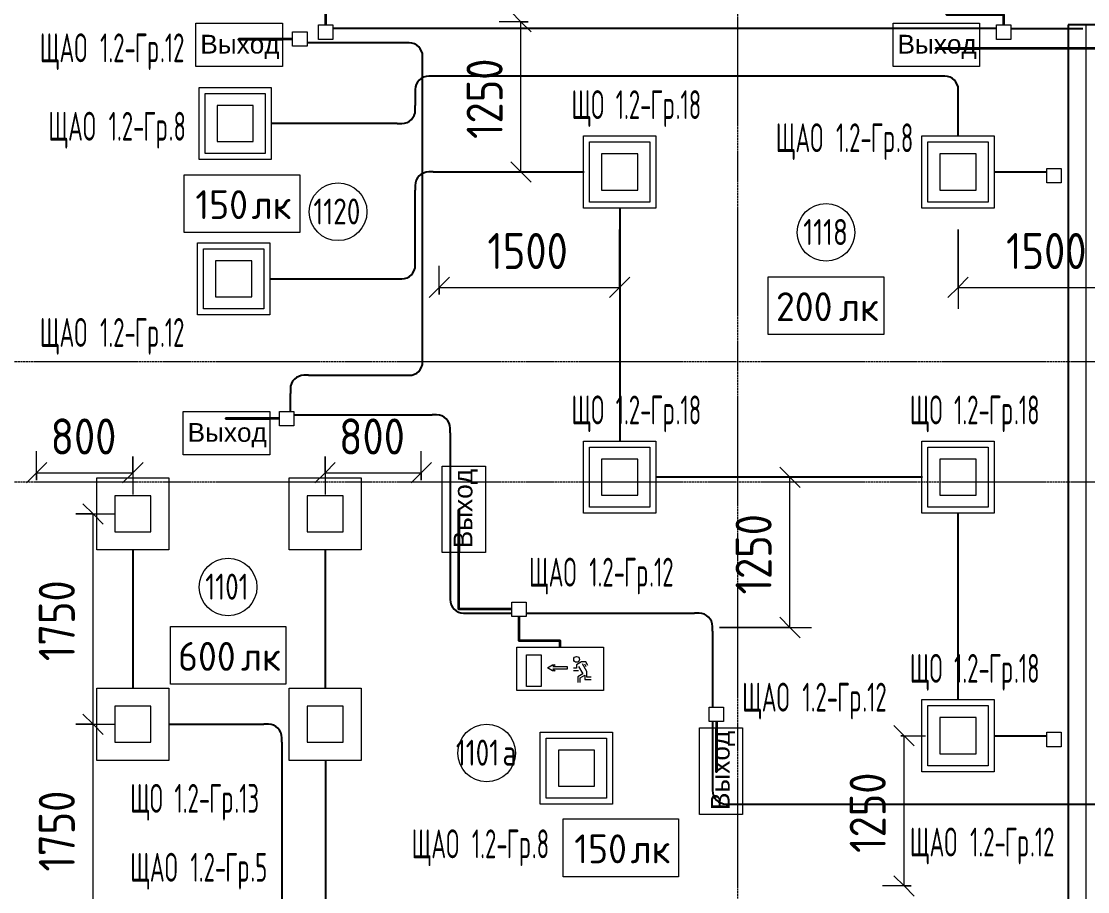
# Model space of a CAD drawing. Header units: millimetres. Extents: x -4730 to 98194, y -4296 to 93388.
# Drawn here: x 39043 to 47914, y 80092 to 87333 of the extents above; entities that cross this region are included whole.
import ezdxf

# ---------------------------------------------------------------- set-up
doc = ezdxf.new("R2010")
doc.units = ezdxf.units.MM
doc.linetypes.add('Линия сетки', pattern=[22.225, 12.7, -3.175, 3.175, -3.175])
for name, color, linetype, lineweight, true_color in [('Кабельные лотки', 5, 'Continuous', 25, 0x0000ff), ('Короба', 7, 'Continuous', 25, 0x008000), ('Соединительные детали коробов', 7, 'Continuous', 25, 0x008000), ('Типовые аннотации', 5, 'Continuous', 18, 0x0000ff)]:
    doc.layers.add(name, color=color, linetype=linetype, lineweight=lineweight, true_color=true_color)
for name, color, linetype, lineweight in [('Марки помещений', 7, 'Continuous', 9), ('Марки силовых электроприборов', 7, 'Continuous', 9), ('Осевая линия', 7, 'Continuous', 18), ('Оси', 7, 'Continuous', 9), ('Провода', 7, 'Continuous', 35), ('Размеры', 7, 'Continuous', 9), ('Размеры-120', 7, 'Continuous', 9)]:
    doc.layers.add(name, color=color, linetype=linetype, lineweight=lineweight)
doc.styles.add('Arial', font='arial.ttf', dxfattribs={"height": 156})
doc.styles.add('GOST Common', font='GOST_Common.ttf', dxfattribs={"width": 0.6, "height": 240})
doc.styles.add('GOST Common_1', font='GOST_Common.ttf', dxfattribs={"width": 0.9, "height": 300})
doc.styles.add('GOST Common_2', font='GOST_Common.ttf', dxfattribs={"height": 240})
doc.styles.add('GOST Common_3', font='GOST_Common.ttf', dxfattribs={"width": 0.8, "height": 216})
doc.dimstyles.new('ADSK_Проверочный', dxfattribs={"dimscale": 304.8, "dimtxt": 301.714499, "dimasz": 0.556693, "dimexe": 0.590551, "dimexo": 0.590551, "dimgap": 0.19685, "dimtad": 1, "dimdec": 3, "dimrnd": 0.001, "dimdsep": 46, "dimtxsty": 'GOST Common_1', "dimblk1": 'OBLIQUE', "dimblk2": 'OBLIQUE', "dimsah": 1, "dimcen": 0.09, "dimazin": 0, "dimtfac": 1, "dimtdec": 4, "dimtix": 1, "dimtmove": 0, "dimatfit": 3, "dimfxl": 1, "dimtvp": 1, "dimtolj": 1, "dimtzin": 0, "dimarcsym": 2})

# ---------------------------------------------------------------- blocks, each defined once
blk = doc.blocks.new('M_Короб_ отвод - Плоский торец - ПВХ - Стандартная-2386742-1-й этаж')
at = {"layer": 'Соединительные детали коробов'}
for p, q in [((0, 111.95), (0, 150.05)), ((-150.05, 0), (-111.95, 0))]:
    blk.add_line(p, q, dxfattribs=at)
blk.add_arc((-111.95, 111.95), 111.95, 270, 0, dxfattribs=at)
blk = doc.blocks.new('ADSK_Марка_Помещение_1_ГОСТ21-501-2011 - Номер-85995-1-й этаж')
at = {"layer": 'Марки помещений'}
blk.add_circle((0, 0), 2, dxfattribs=at)
blk = doc.blocks.new('DIMBLOCK212-1-й этаж')
at = {"layer": 'Размеры-120'}
for p, q in [((39170, 83517.2), (39170, 83757.3)), ((39170, 83577.3), (39254.8, 83662.1)), ((39970, 83712.5), (39970, 83397.3)), ((39970, 83577.3), (39970, 83712.5)), ((39970, 83577.3), (40054.8, 83662.1)), ((39170, 83577.3), (39085.2, 83492.4)), ((39170, 83577.3), (39970, 83577.3)), ((39170, 83577.3), (39170, 83517.2)), ((39970, 83577.3), (39885.2, 83492.4))]:
    blk.add_line(p, q, dxfattribs=at)
at = {"layer": 'Размеры-120', "color": 0, "insert": (39286.2, 84029.3), "char_height": 300, "width": 681.159, "attachment_point": 1, "line_spacing_factor": 1.022761, "style": 'GOST Common_1'}
blk.add_mtext('800', dxfattribs=at)
blk = doc.blocks.new('_Oblique')
at = {"color": 0, "linetype": 'ByBlock', "lineweight": -2}
blk.add_line((-0.5, -0.5), (0.5, 0.5), dxfattribs=at)
blk = doc.blocks.new('DIMBLOCK213-1-й этаж')
at = {"layer": 'Размеры-120'}
for p, q in [((42370, 83517.2), (42370, 83757.3)), ((41570, 83712.5), (41570, 83397.3)), ((41570, 83577.3), (41570, 83712.5)), ((41570, 83577.3), (41654.8, 83662.1)), ((42370, 83577.3), (42454.8, 83662.1)), ((41570, 83577.3), (41485.2, 83492.4)), ((41570, 83577.3), (42370, 83577.3)), ((42370, 83577.3), (42285.2, 83492.4)), ((42370, 83577.3), (42370, 83517.2))]:
    blk.add_line(p, q, dxfattribs=at)
at = {"layer": 'Размеры-120', "color": 0, "insert": (41686.2, 84029.3), "char_height": 300, "width": 681.159, "attachment_point": 1, "line_spacing_factor": 1.022761, "style": 'GOST Common_1'}
blk.add_mtext('800', dxfattribs=at)
blk = doc.blocks.new('DIMBLOCK214-1-й этаж')
at = {"layer": 'Размеры-120'}
for p, q in [((39639.8, 83235), (39555, 83319.8)), ((39494.8, 83235), (39819.8, 83235)), ((39639.8, 83235), (39494.8, 83235)), ((39639.8, 81485), (39639.8, 83235)), ((39639.8, 83235), (39724.7, 83150.2)), ((39639.8, 81485), (39555, 81569.8)), ((39494.8, 81485), (39819.8, 81485)), ((39639.8, 81485), (39494.8, 81485)), ((39639.8, 81485), (39724.7, 81400.2))]:
    blk.add_line(p, q, dxfattribs=at)
at = {"layer": 'Размеры-120', "color": 0, "insert": (39187.8, 82009.7), "char_height": 300, "width": 840.71, "attachment_point": 1, "rotation": 90, "line_spacing_factor": 1.022761, "style": 'GOST Common_1'}
blk.add_mtext('1750', dxfattribs=at)
blk = doc.blocks.new('DIMBLOCK215-1-й этаж')
at = {"layer": 'Размеры-120'}
for p, q in [((39639.8, 81485), (39555, 81569.8)), ((39494.8, 81485), (39819.8, 81485)), ((39639.8, 81485), (39494.8, 81485)), ((39639.8, 79735), (39639.8, 81485)), ((39639.8, 81485), (39724.7, 81400.2)), ((39639.8, 79735), (39555, 79819.8)), ((40224.8, 79735), (39459.8, 79735)), ((39639.8, 79735), (39724.7, 79650.2)), ((39639.8, 79735), (40224.8, 79735))]:
    blk.add_line(p, q, dxfattribs=at)
at = {"layer": 'Размеры-120', "color": 0, "insert": (39187.8, 80259.7), "char_height": 300, "width": 840.71, "attachment_point": 1, "rotation": 90, "line_spacing_factor": 1.022761, "style": 'GOST Common_1'}
blk.add_mtext('1750', dxfattribs=at)
blk = doc.blocks.new('DIMBLOCK221-1-й этаж')
at = {"layer": 'Размеры-120'}
for p, q in [((44020, 85602.5), (44020, 84940.1)), ((44020, 85120.1), (44020, 85602.5)), ((42520, 85060.1), (42520, 85300.1)), ((42520, 85120.1), (42604.8, 85205)), ((44020, 85120.1), (44104.8, 85205)), ((42520, 85120.1), (42435.2, 85035.3)), ((42520, 85120.1), (44020, 85120.1)), ((42520, 85120.1), (42520, 85060.1)), ((44020, 85120.1), (43935.2, 85035.3))]:
    blk.add_line(p, q, dxfattribs=at)
at = {"layer": 'Размеры-120', "color": 0, "insert": (42919.7, 85572.2), "char_height": 300, "width": 840.71, "attachment_point": 1, "line_spacing_factor": 1.022761, "style": 'GOST Common_1'}
blk.add_mtext('1500', dxfattribs=at)
blk = doc.blocks.new('DIMBLOCK222-1-й этаж')
at = {"layer": 'Размеры-120'}
for p, q in [((46835, 85602.5), (46835, 84940.1)), ((46835, 85120.1), (46835, 85602.5)), ((48335, 85060.1), (48335, 85300.1)), ((46835, 85120.1), (46919.8, 85205)), ((48335, 85120.1), (48419.8, 85205)), ((46835, 85120.1), (46750.2, 85035.3)), ((46835, 85120.1), (48335, 85120.1)), ((48335, 85120.1), (48250.2, 85035.3)), ((48335, 85120.1), (48335, 85060.1))]:
    blk.add_line(p, q, dxfattribs=at)
at = {"layer": 'Размеры-120', "color": 0, "insert": (47234.7, 85572.2), "char_height": 300, "width": 840.71, "attachment_point": 1, "line_spacing_factor": 1.022761, "style": 'GOST Common_1'}
blk.add_mtext('1500', dxfattribs=at)
blk = doc.blocks.new('DIMBLOCK223-1-й этаж')
at = {"layer": 'Размеры-120'}
for p, q in [((43198.6, 87330), (43113.8, 87414.8)), ((43258.7, 87330), (43018.6, 87330)), ((43198.6, 86080), (43198.6, 87330)), ((43198.6, 87330), (43283.5, 87245.2)), ((43198.6, 87330), (43258.7, 87330)), ((43198.6, 86080), (43113.8, 86164.8)), ((43544.8, 86080), (43018.6, 86080)), ((43198.6, 86080), (43283.5, 85995.2)), ((43198.6, 86080), (43544.8, 86080))]:
    blk.add_line(p, q, dxfattribs=at)
at = {"layer": 'Размеры-120', "color": 0, "insert": (42746.6, 86354.7), "char_height": 300, "width": 840.71, "attachment_point": 1, "rotation": 90, "line_spacing_factor": 1.022761, "style": 'GOST Common_1'}
blk.add_mtext('1250', dxfattribs=at)
blk = doc.blocks.new('DIMBLOCK224-1-й этаж')
at = {"layer": 'Размеры-120'}
for p, q in [((45436.2, 83540), (45351.4, 83624.8)), ((44499.8, 83540), (45616.2, 83540)), ((45436.2, 83540), (44499.8, 83540)), ((45436.2, 82290), (45436.2, 83540)), ((45436.2, 83540), (45521.1, 83455.2)), ((45436.2, 82290), (45351.4, 82374.8)), ((44850, 82290), (45616.2, 82290)), ((45436.2, 82290), (44850, 82290)), ((45436.2, 82290), (45521.1, 82205.2))]:
    blk.add_line(p, q, dxfattribs=at)
at = {"layer": 'Размеры-120', "color": 0, "insert": (44984.2, 82564.7), "char_height": 300, "width": 840.71, "attachment_point": 1, "rotation": 90, "line_spacing_factor": 1.022761, "style": 'GOST Common_1'}
blk.add_mtext('1250', dxfattribs=at)
blk = doc.blocks.new('DIMBLOCK225-1-й этаж')
at = {"layer": 'Размеры-120'}
for p, q in [((46385.7, 81390), (46300.9, 81474.8)), ((46359.8, 81390), (46565.7, 81390)), ((46385.7, 81390), (46359.8, 81390)), ((46385.7, 80140), (46385.7, 81390)), ((46385.7, 81390), (46470.6, 81305.2)), ((46385.7, 80140), (46300.9, 80224.8)), ((46445.8, 80140), (46205.7, 80140)), ((46385.7, 80140), (46470.6, 80055.2)), ((46385.7, 80140), (46445.8, 80140))]:
    blk.add_line(p, q, dxfattribs=at)
at = {"layer": 'Размеры-120', "color": 0, "insert": (45933.7, 80414.7), "char_height": 300, "width": 840.71, "attachment_point": 1, "rotation": 90, "line_spacing_factor": 1.022761, "style": 'GOST Common_1'}
blk.add_mtext('1250', dxfattribs=at)
blk = doc.blocks.new('Морка помещения_освещённость_ - Морка помещения_освещённость_-1484368-1-й этаж')
at = {"layer": 'Марки помещений', "color": 190, "true_color": 0x8000ff}
for p, q in [((-4, 0), (-4, 4)), ((-4, 4), (4, 4)), ((4, 4), (4, 0)), ((4, 0), (-4, 0))]:
    blk.add_line(p, q, dxfattribs=at)

msp = doc.modelspace()

# ---------------------------------------------------------------- linework, layer by layer
at = {"layer": 'Кабельные лотки'}
for p, q in [((48050, 87303.1437), (47750, 87303.1437)), ((47750, 87303.1437), (47750, 52528.1437))]:
    msp.add_line(p, q, dxfattribs=at)
at = {"layer": 'Короба'}
for p, q in [((47154.3399, 87274.3899), (41634.3399, 87274.3899)), ((47274.3399, 87274.3899), (47874.3399, 87274.3899)), ((42230.9253, 87154.6999), (41419.7577, 87154.6999)), ((42380.9753, 84538.1749), (42380.9753, 87004.6499)), ((46687.214, 86877.5), (42470.05, 86877.5)), ((42320, 86727.45), (42320, 86632.9174)), ((46837.264, 86377.5), (46837.264, 86727.45)), ((42169.95, 86482.8674), (41120.6607, 86482.8674)), ((42470.05, 86080), (43724.764, 86080)), ((47134.764, 86080), (47573.7138, 86080)), ((42320, 85341.8291), (42320, 85929.95)), ((44022.264, 85782.5), (44022.264, 83837.5)), ((41108.8013, 85191.7791), (42169.95, 85191.7791)), ((41431.0253, 84388.1249), (42230.9253, 84388.1249)), ((41280.9753, 84088.1249), (41280.9753, 84238.0749)), ((41309.4753, 84059.6249), (42459.4253, 84059.6249)), ((42609.4753, 83909.5749), (42609.4753, 82560.1815)), ((46539.764, 83540), (44319.764, 83540)), ((46837.264, 81687.5), (46837.264, 83242.5)), ((39972.264, 81782.5001), (39972.264, 82937.5001)), ((41572.264, 81782.5001), (41572.264, 82937.5001)), ((42759.5253, 82410.1315), (43122.3433, 82410.1315)), ((43242.3433, 82410.1315), (44643.0758, 82410.1315)), ((44793.1258, 82260.0815), (44793.1258, 81628.4144)), ((40269.764, 81485.0001), (41059.714, 81485.0001)), ((44793.1258, 81508.4144), (44793.1258, 80971.7482)), ((47134.764, 81390), (47573.7138, 81390)), ((41209.764, 81334.9501), (41209.764, 79157.2202)), ((41572.264, 81187.5001), (41572.264, 79094.2202)), ((44943.1758, 80821.6982), (48129.4535, 80821.6982))]:
    msp.add_line(p, q, dxfattribs=at)
at = {"layer": 'Осевая линия'}
msp.add_line((47900, 52528.1437), (47900, 87303.1437), dxfattribs=at)
at = {"layer": 'Оси', "linetype": 'Линия сетки'}
for p, q in [((45000, 93388.3703), (45000, -3096.3487)), ((98194.2682, 84500), (-3530.0173, 84500)), ((98194.2682, 83500), (-3530.0173, 83500))]:
    msp.add_line(p, q, dxfattribs=at)
at = {"layer": 'Провода', "flags": 128}
for points in [[(40847.8472, 87645), (40851.5485, 87450), (41574.335, 87450), (41574.3385, 87302.8899)], [(46735.5037, 87645), (46739.6268, 87390), (47214.335, 87390), (47214.3379, 87302.8899)], [(41299.7577, 87186.2001), (40851.5485, 87186.2019), (41215.0179, 87186.2019)], [(48124.8026, 87106.5004), (46650, 87106.5024), (47015.0179, 87106.5024)], [(41189.4753, 84028.1251), (40744.0924, 84028.1269), (41109.1103, 84028.1269)], [(43122.3433, 82441.6318), (42682.3384, 82441.6336), (42682.3384, 83268), (42682.3384, 82913.0179)], [(43182.3422, 82381.6315), (43182.3384, 82181.6336), (43522.3384, 82181.6336), (43522.9646, 82126.7452)], [(44824.6252, 81508.4144), (44824.621, 81090), (44824.621, 81455.0179)]]:
    msp.add_lwpolyline(points, dxfattribs=at)
at = {"layer": 'Типовые аннотации', "color": 96, "true_color": 0x008000}
for p, q in [((40495.0179, 86956.7452), (40495.0179, 87316.7452)), ((40495.0179, 87316.7452), (41215.0179, 87316.7452)), ((41215.0179, 87316.7452), (41215.0179, 86956.7452)), ((46295.0179, 86956.7452), (46295.0179, 87316.7452)), ((46295.0179, 87316.7452), (47015.0179, 87316.7452)), ((47015.0179, 87316.7452), (47015.0179, 86956.7452)), ((41215.0179, 86956.7452), (40495.0179, 86956.7452)), ((47015.0179, 86956.7452), (46295.0179, 86956.7452)), ((40389.1103, 83726.7452), (40389.1103, 84086.7452)), ((40389.1103, 84086.7452), (41109.1103, 84086.7452)), ((41109.1103, 84086.7452), (41109.1103, 83726.7452)), ((41109.1103, 83726.7452), (40389.1103, 83726.7452)), ((42543.2548, 82913.0179), (42543.2548, 83633.0179)), ((42543.2548, 83633.0179), (42903.2548, 83633.0179)), ((42903.2548, 83633.0179), (42903.2548, 82913.0179)), ((42903.2548, 82913.0179), (42543.2548, 82913.0179)), ((43165.018, 81766.7452), (43165.018, 82126.7452)), ((43165.018, 82126.7452), (43885.018, 82126.7452)), ((43246.0104, 81798.1554), (43246.0104, 82062.1554)), ((43246.0104, 82062.1554), (43366.0104, 82062.1554)), ((43366.0104, 82062.1554), (43366.0104, 81798.1554)), ((43885.018, 82126.7452), (43885.018, 81766.7452)), ((43419.3277, 81954.3592), (43460.8969, 81978.3592)), ((43460.8969, 81978.3592), (43484.8969, 81978.3592)), ((43484.8969, 81978.3592), (43464.1123, 81966.3592)), ((43701.5227, 82004.5431), (43659.9535, 81980.5431)), ((43659.9535, 81980.5431), (43659.9535, 81950.5431)), ((43737.5227, 82004.5431), (43701.5227, 82004.5431)), ((43747.915, 81924.1893), (43711.915, 81986.5431)), ((43727.1304, 81986.5431), (43739.9343, 81964.3662)), ((43755.5227, 81973.3662), (43737.5227, 82004.5431)), ((43460.8969, 81930.3592), (43419.3277, 81954.3592)), ((43484.8969, 81930.3592), (43460.8969, 81930.3592)), ((43464.1123, 81966.3592), (43584.1123, 81966.3592)), ((43584.1123, 81942.3592), (43464.1123, 81942.3592)), ((43464.1123, 81942.3592), (43484.8969, 81930.3592)), ((43584.1123, 81966.3592), (43584.1123, 81942.3592)), ((43659.9535, 81950.5431), (43635.9535, 81950.5431)), ((43635.9535, 81932.5431), (43677.9535, 81932.5431)), ((43713.9535, 81904.5816), (43672.3843, 81880.5816)), ((43672.3843, 81880.5816), (43672.3843, 81832.5816)), ((43677.9535, 81966.9355), (43713.9535, 81904.5816)), ((43690.3843, 81870.1893), (43729.915, 81893.0124)), ((43729.915, 81893.0124), (43729.915, 81858.1893)), ((43747.915, 81876.1893), (43747.915, 81924.1893)), ((43366.0104, 81798.1554), (43246.0104, 81798.1554)), ((43690.3843, 81832.5816), (43690.3843, 81870.1893)), ((43729.915, 81858.1893), (43783.915, 81858.1893)), ((43783.915, 81876.1893), (43747.915, 81876.1893)), ((43885.018, 81766.7452), (43165.018, 81766.7452)), ((44683.2549, 80735.0179), (44683.2549, 81455.0179)), ((44683.2549, 81455.0179), (45043.2549, 81455.0179)), ((45043.2549, 81455.0179), (45043.2549, 80735.0179)), ((45043.2549, 80735.0179), (44683.2549, 80735.0179))]:
    msp.add_line(p, q, dxfattribs=at)
at = {"layer": 'Типовые аннотации', "color": 1, "true_color": 0xff0000}
for p, q in [((41514.3399, 87302.8899), (41634.3399, 87302.8899)), ((41514.3399, 87182.8899), (41514.3399, 87302.8899)), ((41634.3399, 87302.8899), (41634.3399, 87182.8899)), ((47154.3399, 87302.8899), (47274.3399, 87302.8899)), ((47154.3399, 87182.8899), (47154.3399, 87302.8899)), ((47274.3399, 87302.8899), (47274.3399, 87182.8899)), ((41299.7577, 87246.1999), (41419.7577, 87246.1999)), ((41299.7577, 87126.1999), (41299.7577, 87246.1999)), ((41419.7577, 87246.1999), (41419.7577, 87126.1999)), ((41419.7577, 87126.1999), (41299.7577, 87126.1999)), ((41634.3399, 87182.8899), (41514.3399, 87182.8899)), ((47274.3399, 87182.8899), (47154.3399, 87182.8899)), ((40520.8968, 86782.8674), (41120.8968, 86782.8674)), ((40520.8968, 86182.8674), (40520.8968, 86782.8674)), ((41120.8968, 86782.8674), (41120.8968, 86182.8674)), ((40570.8968, 86732.8674), (41070.8968, 86732.8674)), ((40570.8968, 86232.8674), (40570.8968, 86732.8674)), ((41070.8968, 86732.8674), (41070.8968, 86232.8674)), ((40670.8968, 86632.8674), (40670.8968, 86332.8674)), ((40970.8968, 86632.8674), (40670.8968, 86632.8674)), ((40970.8968, 86332.8674), (40970.8968, 86632.8674)), ((40670.8968, 86332.8674), (40970.8968, 86332.8674)), ((46535, 86380), (47135, 86380)), ((46535, 85780), (46535, 86380)), ((46585, 86330), (47085, 86330)), ((46585, 85830), (46585, 86330)), ((47085, 86330), (47085, 85830)), ((47135, 86380), (47135, 85780)), ((41070.8968, 86232.8674), (40570.8968, 86232.8674)), ((46685, 86230), (46685, 85930)), ((46985, 86230), (46685, 86230)), ((46985, 85930), (46985, 86230)), ((41120.8968, 86182.8674), (40520.8968, 86182.8674)), ((47573.7138, 86108.5), (47693.7138, 86108.5)), ((47573.7138, 85988.5), (47573.7138, 86108.5)), ((47693.7138, 86108.5), (47693.7138, 85988.5)), ((47693.7138, 85988.5), (47573.7138, 85988.5)), ((46685, 85930), (46985, 85930)), ((47085, 85830), (46585, 85830)), ((47135, 85780), (46535, 85780)), ((41189.4753, 84088.1249), (41309.4753, 84088.1249)), ((41189.4753, 83968.1249), (41189.4753, 84088.1249)), ((41309.4753, 84088.1249), (41309.4753, 83968.1249)), ((41309.4753, 83968.1249), (41189.4753, 83968.1249)), ((43122.3433, 82501.6315), (43242.3433, 82501.6315)), ((43122.3433, 82381.6315), (43122.3433, 82501.6315)), ((43242.3433, 82501.6315), (43242.3433, 82381.6315)), ((43242.3433, 82381.6315), (43122.3433, 82381.6315)), ((44764.6258, 81628.4144), (44884.6258, 81628.4144)), ((44764.6258, 81508.4144), (44764.6258, 81628.4144)), ((44884.6258, 81628.4144), (44884.6258, 81508.4144)), ((44884.6258, 81508.4144), (44764.6258, 81508.4144)), ((43360, 81420), (43960, 81420)), ((43360, 80820), (43360, 81420)), ((43410, 81370), (43910, 81370)), ((43410, 80870), (43410, 81370)), ((43910, 81370), (43910, 80870)), ((43960, 81420), (43960, 80820)), ((43510, 81270), (43510, 80970)), ((43810, 81270), (43510, 81270)), ((43810, 80970), (43810, 81270)), ((43510, 80970), (43810, 80970)), ((43960, 80820), (43360, 80820)), ((43910, 80870), (43410, 80870))]:
    msp.add_line(p, q, dxfattribs=at)
at = {"layer": 'Типовые аннотации'}
for p, q in [((43720, 86380), (44320, 86380)), ((43720, 85780), (43720, 86380)), ((43770, 86330), (44270, 86330)), ((43770, 85830), (43770, 86330)), ((44270, 86330), (44270, 85830)), ((44320, 86380), (44320, 85780)), ((43870, 86230), (43870, 85930)), ((44170, 86230), (43870, 86230)), ((44170, 85930), (44170, 86230)), ((43870, 85930), (44170, 85930)), ((44270, 85830), (43770, 85830)), ((44320, 85780), (43720, 85780)), ((40509.0374, 85491.7791), (41109.0374, 85491.7791)), ((40509.0374, 84891.7791), (40509.0374, 85491.7791)), ((40559.0374, 85441.7791), (41059.0374, 85441.7791)), ((40559.0374, 84941.7791), (40559.0374, 85441.7791)), ((41059.0374, 85441.7791), (41059.0374, 84941.7791)), ((41109.0374, 85491.7791), (41109.0374, 84891.7791)), ((40659.0374, 85341.7791), (40659.0374, 85041.7791)), ((40959.0374, 85341.7791), (40659.0374, 85341.7791)), ((40959.0374, 85041.7791), (40959.0374, 85341.7791)), ((40659.0374, 85041.7791), (40959.0374, 85041.7791)), ((41059.0374, 84941.7791), (40559.0374, 84941.7791)), ((41109.0374, 84891.7791), (40509.0374, 84891.7791)), ((43720, 83840), (44320, 83840)), ((43720, 83240), (43720, 83840)), ((44320, 83840), (44320, 83240)), ((46535, 83840), (47135, 83840)), ((46535, 83240), (46535, 83840)), ((47135, 83840), (47135, 83240)), ((43770, 83790), (44270, 83790)), ((43770, 83290), (43770, 83790)), ((44270, 83790), (44270, 83290)), ((46585, 83790), (47085, 83790)), ((46585, 83290), (46585, 83790)), ((47085, 83790), (47085, 83290)), ((43870, 83690), (43870, 83390)), ((44170, 83690), (43870, 83690)), ((44170, 83390), (44170, 83690)), ((46685, 83690), (46685, 83390)), ((46985, 83690), (46685, 83690)), ((46985, 83390), (46985, 83690)), ((39670, 83535.0001), (40270, 83535.0001)), ((39670, 82935.0001), (39670, 83535.0001)), ((40270, 83535.0001), (40270, 82935.0001)), ((41270, 83535.0001), (41870, 83535.0001)), ((41270, 82935.0001), (41270, 83535.0001)), ((41870, 83535.0001), (41870, 82935.0001)), ((43870, 83390), (44170, 83390)), ((46685, 83390), (46985, 83390)), ((39820, 83385.0001), (39820, 83085.0001)), ((40120, 83385.0001), (39820, 83385.0001)), ((40120, 83085.0001), (40120, 83385.0001)), ((41420, 83385.0001), (41420, 83085.0001)), ((41720, 83385.0001), (41420, 83385.0001)), ((41720, 83085.0001), (41720, 83385.0001)), ((44320, 83240), (43720, 83240)), ((44270, 83290), (43770, 83290)), ((47135, 83240), (46535, 83240)), ((47085, 83290), (46585, 83290)), ((39820, 83085.0001), (40120, 83085.0001)), ((41420, 83085.0001), (41720, 83085.0001)), ((40270, 82935.0001), (39670, 82935.0001)), ((41870, 82935.0001), (41270, 82935.0001)), ((39670, 81785.0001), (40270, 81785.0001)), ((39670, 81185.0001), (39670, 81785.0001)), ((40270, 81785.0001), (40270, 81185.0001)), ((41270, 81785.0001), (41870, 81785.0001)), ((41270, 81185.0001), (41270, 81785.0001)), ((41870, 81785.0001), (41870, 81185.0001)), ((39820, 81635.0001), (39820, 81335.0001)), ((40120, 81635.0001), (39820, 81635.0001)), ((40120, 81335.0001), (40120, 81635.0001)), ((41420, 81635.0001), (41420, 81335.0001)), ((41720, 81635.0001), (41420, 81635.0001)), ((41720, 81335.0001), (41720, 81635.0001)), ((46535, 81690), (47135, 81690)), ((46535, 81090), (46535, 81690)), ((46585, 81640), (47085, 81640)), ((46585, 81140), (46585, 81640)), ((47085, 81640), (47085, 81140)), ((47135, 81690), (47135, 81090)), ((46685, 81540), (46685, 81240)), ((46985, 81540), (46685, 81540)), ((46985, 81240), (46985, 81540)), ((39820, 81335.0001), (40120, 81335.0001)), ((41420, 81335.0001), (41720, 81335.0001)), ((40270, 81185.0001), (39670, 81185.0001)), ((41870, 81185.0001), (41270, 81185.0001)), ((46685, 81240), (46985, 81240)), ((47135, 81090), (46535, 81090)), ((47085, 81140), (46585, 81140))]:
    msp.add_line(p, q, dxfattribs=at)
at = {"layer": 'Типовые аннотации', "color": 16, "true_color": 0x800000}
for p, q in [((47573.7138, 81418.5), (47693.7138, 81418.5)), ((47573.7138, 81298.5), (47573.7138, 81418.5)), ((47693.7138, 81418.5), (47693.7138, 81298.5)), ((47693.7138, 81298.5), (47573.7138, 81298.5))]:
    msp.add_line(p, q, dxfattribs=at)
at = {"layer": 'Типовые аннотации', "color": 96, "true_color": 0x008000}
msp.add_circle((43661.9562, 82025.0744), 24, dxfattribs=at)

# ---------------------------------------------------------------- block references
at = {"layer": 'Марки помещений', "color": 190, "true_color": 0x8000ff, "xscale": 120, "yscale": 120, "zscale": 120}
for p in [(40878.2033, 85576.5559), (45736.7591, 84727.0992), (40762.5071, 81817.9298), (44030.4817, 80217.0061)]:
    msp.add_blockref('Морка помещения_освещённость_ - Морка помещения_освещённость_-1484368-1-й этаж', p, dxfattribs=at)
at = {"layer": 'Марки помещений', "xscale": 120, "yscale": 120, "zscale": 120}
for p in [(41677.6485, 85748.7304), (45736.7591, 85577.5976), (40762.5071, 82626.9912), (42913.5551, 81245.989)]:
    msp.add_blockref('ADSK_Марка_Помещение_1_ГОСТ21-501-2011 - Номер-85995-1-й этаж', p, dxfattribs=at)
at = {"layer": 'Соединительные детали коробов'}
for p, rotation in [((42380.9753, 87154.6999), 90), ((42320, 86877.5), 180), ((46837.264, 86877.5), 90), ((42320, 86080), 180), ((41280.9753, 84388.1249), 180), ((42609.4753, 84059.6249), 90), ((42609.4753, 82410.1315), 270), ((44793.1258, 82410.1315), 90), ((41209.764, 81485.0001), 90), ((44793.1258, 80821.6982), 270)]:
    msp.add_blockref('M_Короб_ отвод - Плоский торец - ПВХ - Стандартная-2386742-1-й этаж', p, dxfattribs=dict(at, rotation=rotation))
for p in [(42320, 86482.8674), (42320, 85191.7791), (42380.9753, 84388.1249)]:
    msp.add_blockref('M_Короб_ отвод - Плоский торец - ПВХ - Стандартная-2386742-1-й этаж', p, dxfattribs=at)

# ---------------------------------------------------------------- texts
at = {"layer": 'Марки помещений', "color": 190, "true_color": 0x8000ff, "char_height": 240, "attachment_point": 1, "style": 'GOST Common_2'}
for s, insert, width in [('150', (40490.3194, 85928.2679), 567.59475), ('лк', (40958.6319, 85928.2679), 413.67075), ('200', (45320.6753, 85078.8112), 634.9365), ('лк', (45844.5503, 85078.8112), 413.67075), ('600', (40346.4233, 82169.6418), 634.9365), ('лк', (40870.2983, 82169.6418), 413.67075), ('150', (43642.5979, 80568.718), 567.59475), ('лк', (44110.9104, 80568.718), 413.67075)]:
    msp.add_mtext(s, dxfattribs=dict(at, insert=insert, width=width))
at = {"layer": 'Марки помещений', "char_height": 216, "attachment_point": 1, "style": 'GOST Common_3'}
for s, insert, width in [('1120', (41472.3726, 85859.5176), 507.9492), ('1118', (45547.3232, 85688.3848), 469.4682), ('1101', (40573.0712, 82737.7784), 469.4682), ('1101', (42657.3991, 81356.7762), 469.4682), ('\\fGOST Common|b0|i0|c204|p34|;\\W.8;а', (43044.7491, 81356.7762), 161.6202)]:
    msp.add_mtext(s, dxfattribs=dict(at, insert=insert, width=width))
at = {"layer": 'Марки силовых электроприборов', "char_height": 240, "attachment_point": 1, "style": 'GOST Common'}
for s, insert, width in [('ЩАО', (39196.1498, 87232.9306), 502.17705), (' 1.2-', (39610.4873, 87232.9306), 455.99985), ('Гр', (39986.7248, 87232.9306), 253.9746), ('.12', (40196.2748, 87232.9306), 265.5189), ('ЩО', (43618.9654, 86760.1824), 340.55685), (' 1.2-', (43899.9529, 86760.1824), 455.99985), ('Гр', (44276.1904, 86760.1824), 253.9746), ('.18', (44485.7404, 86760.1824), 265.5189), ('ЩАО', (39267.4298, 86580.1824), 502.17705), (' 1.2-', (39681.7673, 86580.1824), 455.99985), ('Гр', (40058.0048, 86580.1824), 253.9746), ('.8', (40267.5548, 86580.1824), 178.93665), ('ЩАО', (45318.528, 86484.8484), 502.17705), (' 1.2-', (45732.8655, 86484.8484), 455.99985), ('Гр', (46109.103, 86484.8484), 253.9746), ('.8', (46318.653, 86484.8484), 178.93665), ('ЩАО', (39196.1498, 84864.7349), 502.17705), (' 1.2-', (39610.4873, 84864.7349), 455.99985), ('Гр', (39986.7248, 84864.7349), 253.9746), ('.12', (40196.2748, 84864.7349), 265.5189), ('ЩО', (43618.9654, 84220.1824), 340.55685), (' 1.2-', (43899.9529, 84220.1824), 455.99985), ('Гр', (44276.1904, 84220.1824), 253.9746), ('.18', (44485.7404, 84220.1824), 265.5189), ('ЩО', (46433.9653, 84220.1824), 340.55685), (' 1.2-', (46714.9528, 84220.1824), 455.99985), ('Гр', (47091.1903, 84220.1824), 253.9746), ('.18', (47300.7403, 84220.1824), 265.5189), ('ЩАО', (43265.5901, 82870.5284), 502.17705), (' 1.2-', (43679.9276, 82870.5284), 455.99985), ('Гр', (44056.1651, 82870.5284), 253.9746), ('.12', (44265.7151, 82870.5284), 265.5189), ('ЩО', (46433.9653, 82070.1824), 340.55685), (' 1.2-', (46714.9528, 82070.1824), 455.99985), ('Гр', (47091.1903, 82070.1824), 253.9746), ('.18', (47300.7403, 82070.1824), 265.5189), ('ЩАО', (45038.6536, 81830.4099), 502.17705), (' 1.2-', (45452.9911, 81830.4099), 455.99985), ('Гр', (45829.2286, 81830.4099), 253.9746), ('.12', (46038.7786, 81830.4099), 265.5189), ('ЩО', (39948.0053, 80988.6875), 340.55685), (' 1.2-', (40228.9928, 80988.6875), 455.99985), ('Гр', (40605.2303, 80988.6875), 253.9746), ('.13', (40814.7803, 80988.6875), 259.74675), ('ЩАО', (42289.1726, 80610.2281), 502.17705), (' 1.2-', (42703.5101, 80610.2281), 455.99985), ('Гр', (43079.7476, 80610.2281), 253.9746), ('.8', (43289.2976, 80610.2281), 178.93665), ('ЩАО', (46433.9653, 80625.0157), 502.17705), (' 1.2-', (46848.3028, 80625.0157), 455.99985), ('Гр', (47224.5403, 80625.0157), 253.9746), ('.12', (47434.0903, 80625.0157), 265.5189), ('ЩАО', (39948.0053, 80415.1825), 502.17705), (' 1.2-', (40362.3428, 80415.1825), 455.99985), ('Гр', (40738.5803, 80415.1825), 253.9746), ('.5', (40948.1303, 80415.1825), 178.93665)]:
    msp.add_mtext(s, dxfattribs=dict(at, insert=insert, width=width))
at = {"layer": 'Типовые аннотации', "color": 96, "lineweight": 9, "true_color": 0x008000, "char_height": 156, "width": 769.62, "attachment_point": 1, "style": 'Arial'}
for insert in [(40531.675, 87221.2306), (46331.675, 87221.2306), (40425.7674, 83991.2306)]:
    msp.add_mtext('Выход', dxfattribs=dict(at, insert=insert))
at = {"layer": 'Типовые аннотации', "color": 96, "lineweight": 9, "true_color": 0x008000, "char_height": 156, "width": 769.62, "attachment_point": 1, "rotation": 90, "style": 'Arial'}
for insert in [(42638.7694, 82949.675), (44778.7695, 80771.675)]:
    msp.add_mtext('Выход', dxfattribs=dict(at, insert=insert))

# ---------------------------------------------------------------- dimensions: what is measured, and where the dimension line sits
at = {"layer": 'Размеры'}
for base, p1, p2, override, picture, middle in [((43198.6414, 87330), (43724.764, 86080), (43078.6595, 87330), {"dimpost": '<>', "dimfxl": 1407.10735}, 'DIMBLOCK223-1-й этаж', (42988.6414, 86705)), ((45436.2143, 83540), (44670.0001, 82290), (44319.764, 83540), {"dimpost": '<>', "dimfxl": 1298.139168}, 'DIMBLOCK224-1-й этаж', (45226.2143, 82915)), ((39639.8243, 83235.0001), (39674.764, 81485.0001), (39674.764, 83235.0001), {"dimpost": '<>', "dimfxl": 1750}, 'DIMBLOCK214-1-й этаж', (39429.8243, 82360.0001)), ((39639.8243, 81485.0001), (40404.764, 79735.0001), (39674.764, 81485.0001), {"dimpost": '<>', "dimfxl": 1896.154002}, 'DIMBLOCK215-1-й этаж', (39429.8243, 80610.0001)), ((46385.7494, 81390), (46265.7676, 80140), (46539.764, 81390), {"dimpost": '<>', "dimfxl": 1279.677313}, 'DIMBLOCK225-1-й этаж', (46175.7494, 80765))]:
    dim = msp.add_linear_dim(base=base, p1=p1, p2=p2, angle=90, dimstyle='ADSK_Проверочный', override=override, dxfattribs=at)
    dim.commit()
    dim.dimension.update_dxf_attribs({"geometry": picture, "text_midpoint": middle})
for base, p1, p2, override, picture, middle in [((44020, 85120.1144), (42520, 85240.0963), (44020, 85782.5), {"dimpost": '<>', "dimfxl": 1595.055425}, 'DIMBLOCK221-1-й этаж', (43270, 85330.1144)), ((48335, 85120.1144), (46835, 85782.5), (48335, 85240.0963), {"dimpost": '<>', "dimfxl": 1595.055425}, 'DIMBLOCK222-1-й этаж', (47585, 85330.1144)), ((39970, 83577.2564), (39170, 83697.2383), (39970, 83532.5001), {"dimpost": '<>', "dimfxl": 816.785577}, 'DIMBLOCK212-1-й этаж', (39570, 83787.2564)), ((42370, 83577.2564), (41570, 83532.5001), (42370, 83697.2383), {"dimpost": '<>', "dimfxl": 816.785577}, 'DIMBLOCK213-1-й этаж', (41970, 83787.2564))]:
    dim = msp.add_linear_dim(base=base, p1=p1, p2=p2, dimstyle='ADSK_Проверочный', override=override, dxfattribs=at)
    dim.commit()
    dim.dimension.update_dxf_attribs({"geometry": picture, "text_midpoint": middle})

doc.saveas('drawing.dxf')
